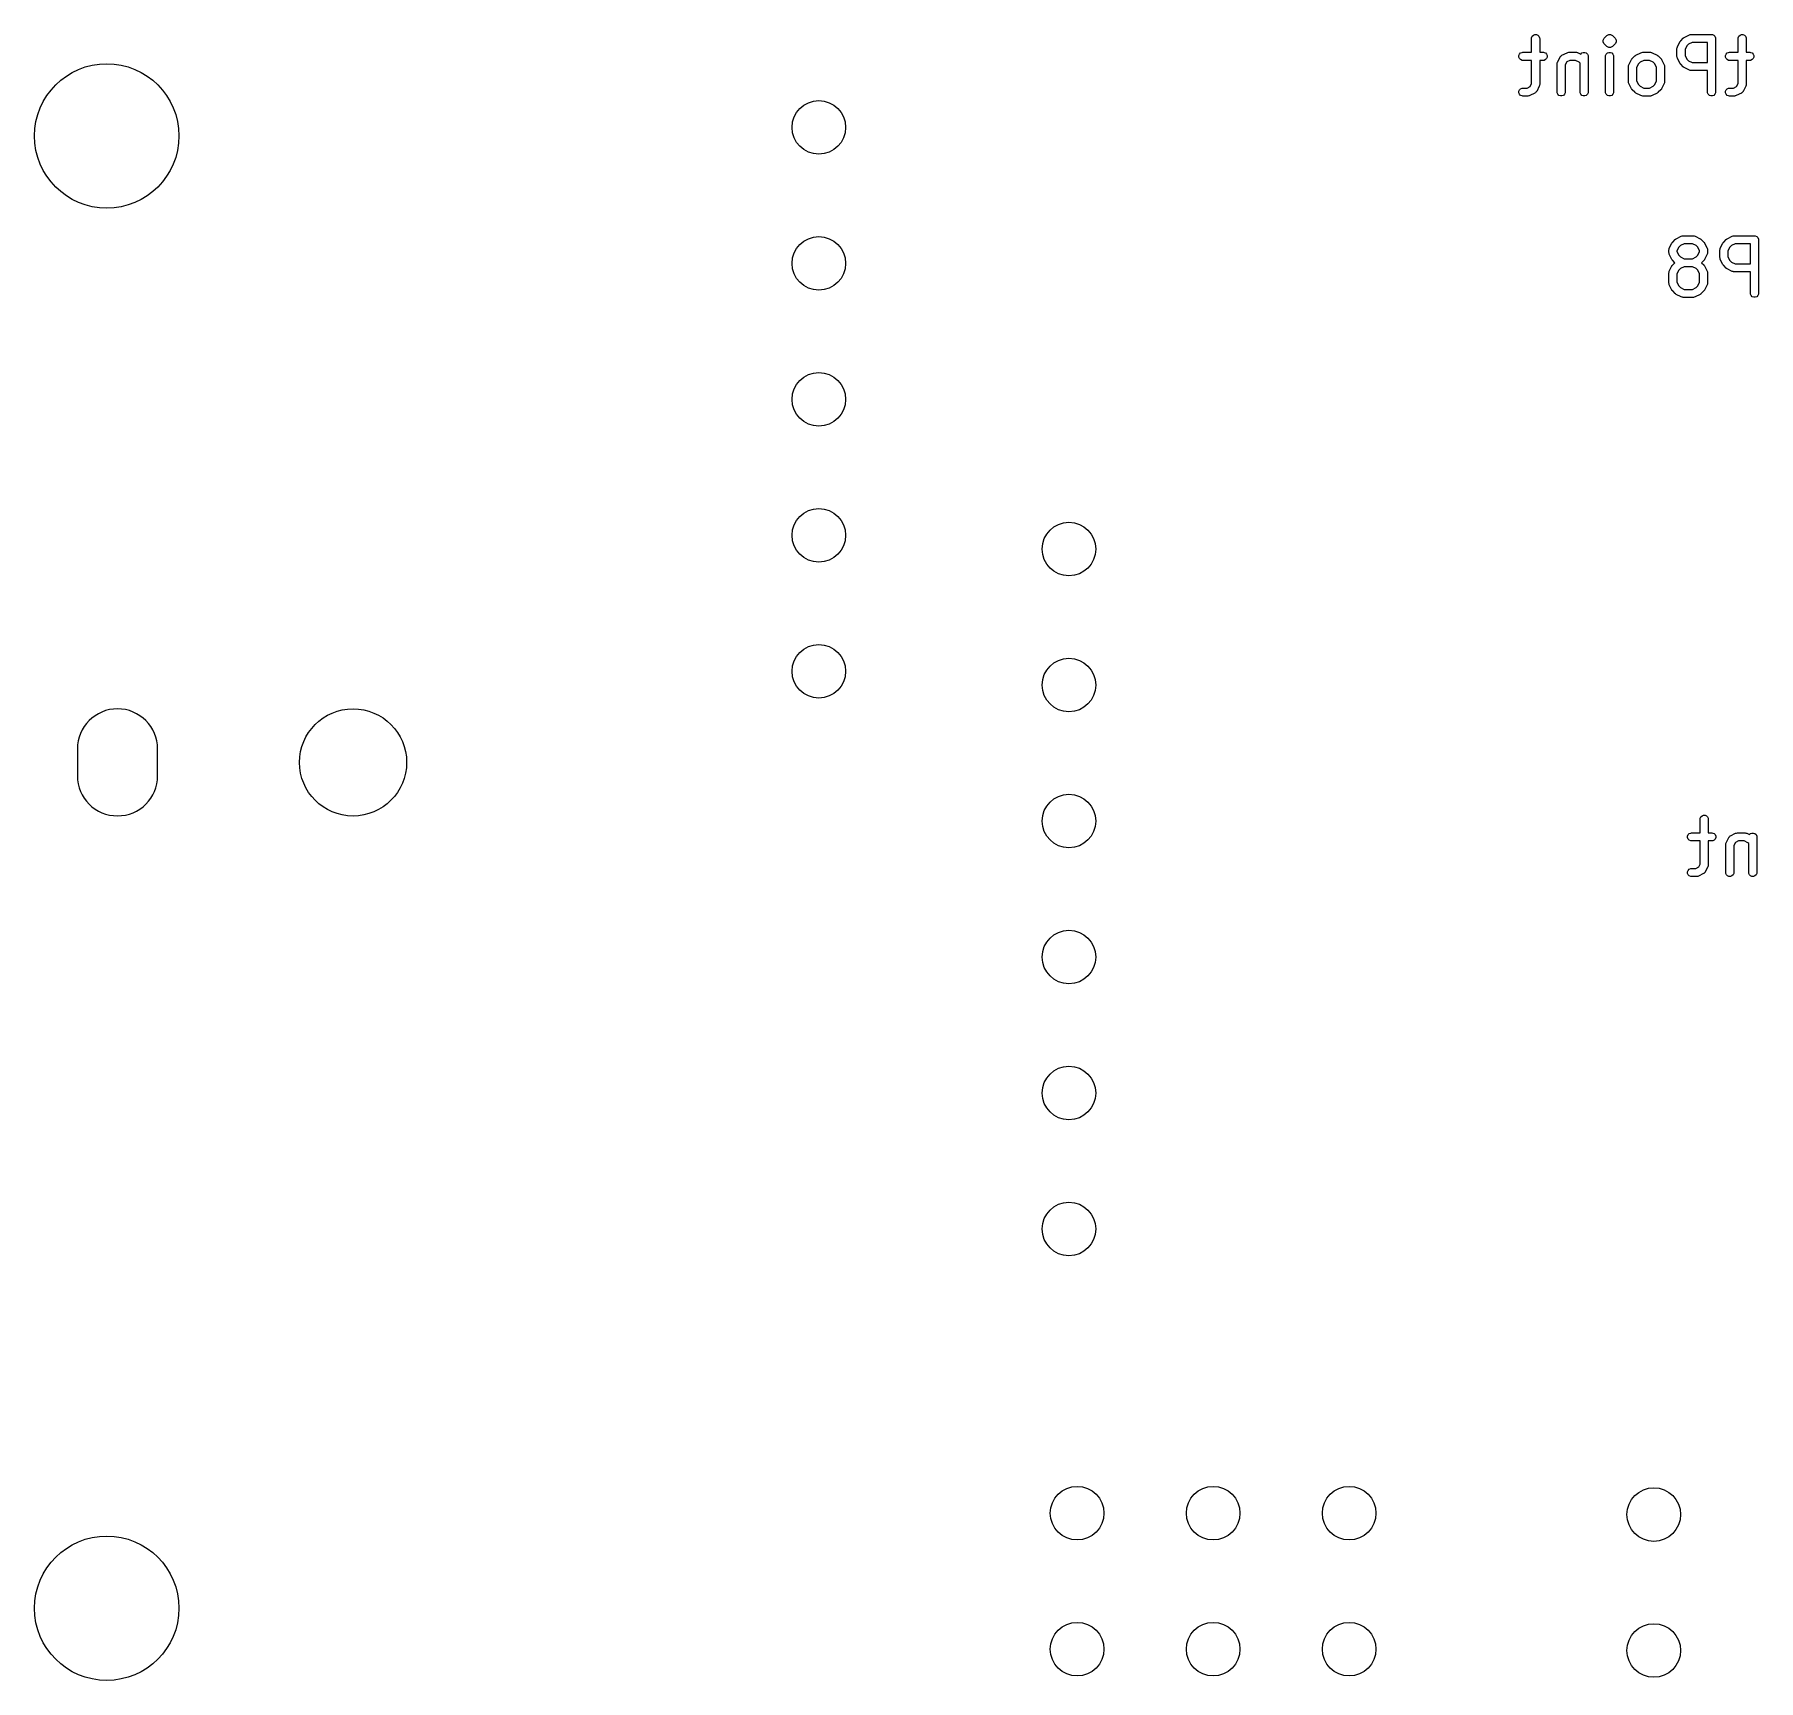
# Model space of a CAD drawing. Header units: inches. Extents: x 4.79 to 7.38, y -3.87 to -2.66.
# Drawn here: x 4.789 to 6.057, y -3.872 to -2.662 of the extents above; entities that cross this region are included whole.
import ezdxf

# ---------------------------------------------------------------- set-up
doc = ezdxf.new("R2010")
doc.units = ezdxf.units.IN
doc.header["$MEASUREMENT"] = 0
doc.layers.add('BLACK', color=250, linetype='CONTINUOUS')

msp = doc.modelspace()

# ---------------------------------------------------------------- linework, layer by layer
at = {"layer": 'BLACK', "linetype": 'CONTINUOUS'}
for p, q in [((5.8915, -2.6621), (5.8926, -2.6616)), ((5.8926, -2.6616), (5.8937, -2.6616)), ((5.8937, -2.6616), (5.8948, -2.6621)), ((5.9459, -2.6621), (5.9469, -2.6616)), ((5.9469, -2.6616), (5.9481, -2.6616)), ((5.9481, -2.6616), (5.9481, -2.6616)), ((5.9481, -2.6616), (5.9491, -2.6621)), ((6.0024, -2.6638), (6.0062, -2.6619)), ((6.0062, -2.6619), (6.0067, -2.6617)), ((6.0067, -2.6617), (6.0068, -2.6617)), ((6.0068, -2.6617), (6.0069, -2.6616)), ((6.0069, -2.6616), (6.0075, -2.6616)), ((6.0075, -2.6616), (6.0225, -2.6616)), ((6.0225, -2.6616), (6.0231, -2.6616)), ((6.0231, -2.6616), (6.0241, -2.6621)), ((6.0434, -2.6621), (6.0444, -2.6616)), ((6.0444, -2.6616), (6.0456, -2.6616)), ((6.0456, -2.6616), (6.0466, -2.6621)), ((5.8832, -2.6748), (5.8838, -2.6747)), ((5.8838, -2.6747), (5.8902, -2.6747)), ((5.8902, -2.664), (5.8907, -2.6629)), ((5.8902, -2.6645), (5.8902, -2.664)), ((5.8902, -2.6747), (5.8902, -2.6645)), ((5.8907, -2.6629), (5.8915, -2.6621)), ((5.8948, -2.6621), (5.8956, -2.6629)), ((5.8956, -2.6629), (5.896, -2.664)), ((5.896, -2.664), (5.8961, -2.6645)), ((5.8961, -2.6645), (5.8961, -2.6747)), ((5.8961, -2.6747), (5.8988, -2.6747)), ((5.8988, -2.6747), (5.8993, -2.6748)), ((5.9169, -2.6748), (5.9175, -2.6747)), ((5.9175, -2.6747), (5.9231, -2.6747)), ((5.9231, -2.6747), (5.9237, -2.6748)), ((5.9427, -2.6658), (5.9432, -2.6648)), ((5.9427, -2.667), (5.9427, -2.6658)), ((5.9432, -2.6681), (5.9427, -2.667)), ((5.9432, -2.6648), (5.9435, -2.6643)), ((5.9435, -2.6685), (5.9432, -2.6681)), ((5.9435, -2.6643), (5.9454, -2.6624)), ((5.9454, -2.6704), (5.9435, -2.6685)), ((5.9454, -2.6624), (5.9459, -2.6621)), ((5.9459, -2.6707), (5.9454, -2.6704)), ((5.9469, -2.6712), (5.9459, -2.6707)), ((5.9481, -2.6712), (5.9469, -2.6712)), ((5.9469, -2.6712), (5.9469, -2.6712)), ((5.9491, -2.6707), (5.9481, -2.6712)), ((5.9481, -2.6712), (5.9481, -2.6712)), ((5.9491, -2.6621), (5.9496, -2.6624)), ((5.9496, -2.6704), (5.9491, -2.6707)), ((5.9496, -2.6624), (5.9515, -2.6643)), ((5.9515, -2.6685), (5.9496, -2.6704)), ((5.9515, -2.6643), (5.9518, -2.6648)), ((5.9518, -2.6681), (5.9515, -2.6685)), ((5.9518, -2.6648), (5.952, -2.6651)), ((5.9523, -2.667), (5.9518, -2.6681)), ((5.952, -2.6651), (5.9523, -2.6658)), ((5.9523, -2.6658), (5.9523, -2.667)), ((5.9713, -2.6748), (5.9719, -2.6747)), ((5.9719, -2.6747), (5.9775, -2.6747)), ((5.9775, -2.6747), (5.9781, -2.6748)), ((5.997, -2.672), (5.9971, -2.6715)), ((5.997, -2.6777), (5.997, -2.672)), ((5.9971, -2.6714), (5.9972, -2.6713)), ((5.9971, -2.6715), (5.9971, -2.6714)), ((5.9972, -2.6713), (5.9974, -2.6707)), ((5.9974, -2.6707), (5.9992, -2.667)), ((5.9992, -2.667), (5.9994, -2.6667)), ((5.9994, -2.6667), (5.9994, -2.6666)), ((5.9994, -2.6666), (5.9995, -2.6666)), ((5.9995, -2.6665), (5.9996, -2.6664)), ((5.9995, -2.6666), (5.9995, -2.6665)), ((5.9996, -2.6664), (5.9998, -2.6662)), ((5.9998, -2.6662), (6.0017, -2.6643)), ((6.0017, -2.6643), (6.0019, -2.6641)), ((6.0019, -2.6641), (6.002, -2.664)), ((6.0019, -2.6641), (6.0019, -2.6641)), ((6.002, -2.664), (6.0021, -2.664)), ((6.0021, -2.664), (6.0022, -2.6639)), ((6.0022, -2.6639), (6.0024, -2.6638)), ((6.0043, -2.67), (6.003, -2.6727)), ((6.003, -2.6727), (6.003, -2.677)), ((6.0055, -2.6688), (6.0043, -2.67)), ((6.0082, -2.6675), (6.0055, -2.6688)), ((6.0195, -2.6675), (6.0082, -2.6675)), ((6.0195, -2.6822), (6.0195, -2.6675)), ((6.0241, -2.6621), (6.025, -2.6629)), ((6.025, -2.6629), (6.0254, -2.664)), ((6.0254, -2.664), (6.0255, -2.6645)), ((6.0255, -2.6645), (6.0255, -2.7039)), ((6.035, -2.6748), (6.0356, -2.6747)), ((6.0356, -2.6747), (6.042, -2.6747)), ((6.042, -2.6645), (6.0421, -2.664)), ((6.042, -2.6747), (6.042, -2.6645)), ((6.0421, -2.664), (6.0425, -2.6629)), ((6.0425, -2.6629), (6.0434, -2.6621)), ((6.0466, -2.6621), (6.0475, -2.6629)), ((6.0475, -2.6629), (6.0479, -2.664)), ((6.0479, -2.664), (6.0479, -2.6645)), ((6.0479, -2.6645), (6.0479, -2.6747)), ((6.0479, -2.6747), (6.0506, -2.6747)), ((6.0506, -2.6747), (6.0512, -2.6748)), ((5.8809, -2.6771), (5.8813, -2.676)), ((5.8809, -2.6782), (5.8809, -2.6771)), ((5.8813, -2.6793), (5.8809, -2.6782)), ((5.8813, -2.676), (5.8821, -2.6752)), ((5.8821, -2.6801), (5.8813, -2.6793)), ((5.8821, -2.6752), (5.8832, -2.6748)), ((5.8832, -2.6806), (5.8821, -2.6801)), ((5.8838, -2.6806), (5.8832, -2.6806)), ((5.8902, -2.6806), (5.8838, -2.6806)), ((5.8902, -2.6976), (5.8902, -2.6806)), ((5.8988, -2.6806), (5.8961, -2.6806)), ((5.8961, -2.6806), (5.8961, -2.6983)), ((5.8993, -2.6806), (5.8988, -2.6806)), ((5.8993, -2.6748), (5.9004, -2.6752)), ((5.9004, -2.6801), (5.8993, -2.6806)), ((5.9004, -2.6752), (5.9012, -2.676)), ((5.9012, -2.6793), (5.9004, -2.6801)), ((5.9012, -2.676), (5.9017, -2.6771)), ((5.9017, -2.6782), (5.9012, -2.6793)), ((5.9017, -2.6771), (5.9017, -2.6782)), ((5.9089, -2.6833), (5.909, -2.6827)), ((5.9089, -2.7039), (5.9089, -2.6833)), ((5.909, -2.6825), (5.9092, -2.682)), ((5.909, -2.6826), (5.909, -2.6825)), ((5.909, -2.6827), (5.909, -2.6826)), ((5.9092, -2.682), (5.9111, -2.6782)), ((5.9111, -2.6782), (5.9112, -2.6781)), ((5.9112, -2.678), (5.9114, -2.6777)), ((5.9112, -2.6781), (5.9112, -2.678)), ((5.9112, -2.6781), (5.9112, -2.6781)), ((5.9114, -2.6777), (5.9117, -2.6775)), ((5.9117, -2.6775), (5.912, -2.6772)), ((5.912, -2.6772), (5.9122, -2.677)), ((5.9122, -2.677), (5.9123, -2.677)), ((5.9123, -2.677), (5.9124, -2.6769)), ((5.9123, -2.677), (5.9123, -2.677)), ((5.9124, -2.6769), (5.9162, -2.675)), ((5.916, -2.6817), (5.9148, -2.684)), ((5.9148, -2.684), (5.9148, -2.7039)), ((5.9182, -2.6806), (5.916, -2.6817)), ((5.9162, -2.675), (5.9167, -2.6748)), ((5.9167, -2.6748), (5.9168, -2.6748)), ((5.9168, -2.6748), (5.9169, -2.6748)), ((5.9224, -2.6806), (5.9182, -2.6806)), ((5.9251, -2.682), (5.9224, -2.6806)), ((5.9237, -2.6748), (5.9238, -2.6748)), ((5.9238, -2.6748), (5.9239, -2.6748)), ((5.9239, -2.6748), (5.9245, -2.675)), ((5.9245, -2.675), (5.9264, -2.676)), ((5.9258, -2.6826), (5.9251, -2.682)), ((5.9258, -2.7039), (5.9258, -2.6826)), ((5.9264, -2.676), (5.9271, -2.6752)), ((5.9271, -2.6752), (5.9282, -2.6748)), ((5.9282, -2.6748), (5.9293, -2.6748)), ((5.9293, -2.6748), (5.9304, -2.6752)), ((5.9304, -2.6752), (5.9312, -2.676)), ((5.9312, -2.676), (5.9317, -2.6771)), ((5.9317, -2.6771), (5.9317, -2.6777)), ((5.9317, -2.6777), (5.9317, -2.7039)), ((5.9446, -2.6771), (5.9451, -2.676)), ((5.9446, -2.6777), (5.9446, -2.6771)), ((5.9446, -2.7039), (5.9446, -2.6777)), ((5.9451, -2.676), (5.9459, -2.6752)), ((5.9459, -2.6752), (5.9469, -2.6748)), ((5.9469, -2.6748), (5.9481, -2.6748)), ((5.9481, -2.6748), (5.9491, -2.6752)), ((5.9491, -2.6752), (5.95, -2.676)), ((5.95, -2.676), (5.9504, -2.6771)), ((5.9504, -2.6771), (5.9505, -2.6777)), ((5.9505, -2.6777), (5.9505, -2.7039)), ((5.9614, -2.6852), (5.9615, -2.6846)), ((5.9614, -2.6964), (5.9614, -2.6852)), ((5.9615, -2.6844), (5.9617, -2.6838)), ((5.9615, -2.6845), (5.9615, -2.6844)), ((5.9615, -2.6846), (5.9615, -2.6845)), ((5.9617, -2.6838), (5.9636, -2.6801)), ((5.9636, -2.6801), (5.9638, -2.6798)), ((5.9638, -2.6798), (5.9639, -2.6797)), ((5.9638, -2.6798), (5.9638, -2.6798)), ((5.9639, -2.6796), (5.964, -2.6795)), ((5.9639, -2.6797), (5.9639, -2.6796)), ((5.964, -2.6795), (5.9642, -2.6793)), ((5.9642, -2.6793), (5.966, -2.6774)), ((5.966, -2.6774), (5.9663, -2.6773)), ((5.9663, -2.6772), (5.9664, -2.6771)), ((5.9663, -2.6773), (5.9663, -2.6772)), ((5.9664, -2.6771), (5.9665, -2.6771)), ((5.9665, -2.6771), (5.9666, -2.677)), ((5.9666, -2.677), (5.9668, -2.6769)), ((5.9668, -2.6769), (5.9706, -2.675)), ((5.9687, -2.6832), (5.9673, -2.6859)), ((5.9673, -2.6859), (5.9673, -2.6957)), ((5.9699, -2.682), (5.9687, -2.6832)), ((5.9726, -2.6806), (5.9699, -2.682)), ((5.9706, -2.675), (5.9711, -2.6748)), ((5.9711, -2.6748), (5.9712, -2.6748)), ((5.9712, -2.6748), (5.9713, -2.6748)), ((5.9768, -2.6806), (5.9726, -2.6806)), ((5.9795, -2.682), (5.9768, -2.6806)), ((5.9781, -2.6748), (5.9782, -2.6748)), ((5.9782, -2.6748), (5.9783, -2.6748)), ((5.9783, -2.6748), (5.9788, -2.675)), ((5.9788, -2.675), (5.9826, -2.6769)), ((5.9807, -2.6832), (5.9795, -2.682)), ((5.9821, -2.6859), (5.9807, -2.6832)), ((5.9821, -2.6957), (5.9821, -2.6859)), ((5.9826, -2.6769), (5.9828, -2.677)), ((5.9828, -2.677), (5.9829, -2.6771)), ((5.9829, -2.6771), (5.983, -2.6771)), ((5.983, -2.6771), (5.9831, -2.6772)), ((5.9831, -2.6772), (5.9831, -2.6773)), ((5.9831, -2.6773), (5.9833, -2.6774)), ((5.9833, -2.6774), (5.9852, -2.6793)), ((5.9852, -2.6793), (5.9854, -2.6795)), ((5.9854, -2.6795), (5.9855, -2.6796)), ((5.9855, -2.6796), (5.9855, -2.6797)), ((5.9855, -2.6797), (5.9856, -2.6798)), ((5.9856, -2.6798), (5.9856, -2.6798)), ((5.9856, -2.6798), (5.9858, -2.6801)), ((5.9858, -2.6801), (5.9876, -2.6838)), ((5.9876, -2.6838), (5.9879, -2.6844)), ((5.9879, -2.6844), (5.9879, -2.6845)), ((5.9879, -2.6845), (5.9879, -2.6846)), ((5.9879, -2.6846), (5.988, -2.6852)), ((5.988, -2.6852), (5.988, -2.6964)), ((5.9971, -2.6782), (5.997, -2.6777)), ((5.9971, -2.6783), (5.9971, -2.6782)), ((5.9972, -2.6784), (5.9971, -2.6783)), ((5.9974, -2.679), (5.9972, -2.6784)), ((5.9992, -2.6827), (5.9974, -2.679)), ((5.9994, -2.683), (5.9992, -2.6827)), ((5.9995, -2.6831), (5.9994, -2.683)), ((5.9994, -2.683), (5.9994, -2.683)), ((5.9995, -2.6832), (5.9995, -2.6831)), ((5.9996, -2.6833), (5.9995, -2.6832)), ((5.9998, -2.6835), (5.9996, -2.6833)), ((6.0017, -2.6854), (5.9998, -2.6835)), ((6.0019, -2.6856), (6.0017, -2.6854)), ((6.002, -2.6857), (6.0019, -2.6856)), ((6.0019, -2.6856), (6.0019, -2.6856)), ((6.0021, -2.6857), (6.002, -2.6857)), ((6.0022, -2.6858), (6.0021, -2.6857)), ((6.0024, -2.6859), (6.0022, -2.6858)), ((6.0062, -2.6878), (6.0024, -2.6859)), ((6.003, -2.677), (6.0043, -2.6797)), ((6.0043, -2.6797), (6.0055, -2.6809)), ((6.0055, -2.6809), (6.0082, -2.6822)), ((6.0082, -2.6822), (6.0195, -2.6822)), ((6.0327, -2.6771), (6.0332, -2.676)), ((6.0327, -2.6782), (6.0327, -2.6771)), ((6.0332, -2.6793), (6.0327, -2.6782)), ((6.0332, -2.676), (6.034, -2.6752)), ((6.034, -2.6801), (6.0332, -2.6793)), ((6.034, -2.6752), (6.035, -2.6748)), ((6.035, -2.6806), (6.034, -2.6801)), ((6.0356, -2.6806), (6.035, -2.6806)), ((6.042, -2.6806), (6.0356, -2.6806)), ((6.042, -2.6976), (6.042, -2.6806)), ((6.0506, -2.6806), (6.0479, -2.6806)), ((6.0479, -2.6806), (6.0479, -2.6983)), ((6.0512, -2.6806), (6.0506, -2.6806)), ((6.0512, -2.6748), (6.0523, -2.6752)), ((6.0523, -2.6801), (6.0512, -2.6806)), ((6.0523, -2.6752), (6.0531, -2.676)), ((6.0531, -2.6793), (6.0523, -2.6801)), ((6.0531, -2.676), (6.0535, -2.6771)), ((6.0535, -2.6782), (6.0531, -2.6793)), ((6.0535, -2.6771), (6.0535, -2.6782)), ((5.8868, -2.701), (5.8891, -2.6998)), ((5.8891, -2.6998), (5.8902, -2.6976)), ((5.8958, -2.6996), (5.8939, -2.7034)), ((5.896, -2.6991), (5.8958, -2.6996)), ((5.8961, -2.6983), (5.896, -2.6989)), ((5.896, -2.6989), (5.896, -2.699)), ((5.896, -2.699), (5.896, -2.6991)), ((5.9615, -2.697), (5.9614, -2.6964)), ((5.9615, -2.6971), (5.9615, -2.697)), ((5.9615, -2.6972), (5.9615, -2.6971)), ((5.9617, -2.6977), (5.9615, -2.6972)), ((5.9636, -2.7015), (5.9617, -2.6977)), ((5.9673, -2.6957), (5.9687, -2.6984)), ((5.9687, -2.6984), (5.9699, -2.6996)), ((5.9699, -2.6996), (5.9726, -2.701)), ((5.9768, -2.701), (5.9795, -2.6996)), ((5.9795, -2.6996), (5.9807, -2.6984)), ((5.9807, -2.6984), (5.9821, -2.6957)), ((5.9876, -2.6977), (5.9858, -2.7015)), ((5.9879, -2.6972), (5.9876, -2.6977)), ((5.988, -2.6964), (5.9879, -2.697)), ((5.9879, -2.697), (5.9879, -2.6971)), ((5.9879, -2.6971), (5.9879, -2.6972)), ((6.0067, -2.688), (6.0062, -2.6878)), ((6.0068, -2.688), (6.0067, -2.688)), ((6.0069, -2.6881), (6.0068, -2.688)), ((6.0075, -2.6881), (6.0069, -2.6881)), ((6.0195, -2.6881), (6.0075, -2.6881)), ((6.0195, -2.7039), (6.0195, -2.6881)), ((6.0387, -2.701), (6.0409, -2.6998)), ((6.0409, -2.6998), (6.042, -2.6976)), ((6.0476, -2.6996), (6.0458, -2.7034)), ((6.0478, -2.6991), (6.0476, -2.6996)), ((6.0479, -2.699), (6.0478, -2.6991)), ((6.0479, -2.6983), (6.0479, -2.6989)), ((6.0479, -2.6989), (6.0479, -2.699)), ((5.8809, -2.7033), (5.8813, -2.7023)), ((5.8809, -2.7045), (5.8809, -2.7033)), ((5.8813, -2.7055), (5.8809, -2.7045)), ((5.8813, -2.7023), (5.8821, -2.7015)), ((5.8821, -2.7064), (5.8813, -2.7055)), ((5.8821, -2.7015), (5.8832, -2.701)), ((5.8832, -2.7068), (5.8821, -2.7064)), ((5.8832, -2.701), (5.8838, -2.701)), ((5.8838, -2.7069), (5.8832, -2.7068)), ((5.8838, -2.701), (5.8868, -2.701)), ((5.8875, -2.7069), (5.8838, -2.7069)), ((5.8881, -2.7068), (5.8875, -2.7069)), ((5.8882, -2.7068), (5.8881, -2.7068)), ((5.8883, -2.7068), (5.8882, -2.7068)), ((5.8888, -2.7065), (5.8883, -2.7068)), ((5.8926, -2.7047), (5.8888, -2.7065)), ((5.8927, -2.7046), (5.8926, -2.7047)), ((5.8928, -2.7045), (5.8927, -2.7046)), ((5.8927, -2.7046), (5.8927, -2.7046)), ((5.8931, -2.7044), (5.8928, -2.7045)), ((5.8933, -2.7041), (5.8931, -2.7044)), ((5.8936, -2.7038), (5.8933, -2.7041)), ((5.8938, -2.7036), (5.8936, -2.7038)), ((5.8939, -2.7034), (5.8938, -2.7034)), ((5.8938, -2.7034), (5.8938, -2.7035)), ((5.8938, -2.7035), (5.8938, -2.7036)), ((5.909, -2.7045), (5.9089, -2.7039)), ((5.9094, -2.7055), (5.909, -2.7045)), ((5.9102, -2.7064), (5.9094, -2.7055)), ((5.9113, -2.7068), (5.9102, -2.7064)), ((5.9125, -2.7068), (5.9113, -2.7068)), ((5.9135, -2.7064), (5.9125, -2.7068)), ((5.9143, -2.7055), (5.9135, -2.7064)), ((5.9148, -2.7045), (5.9143, -2.7055)), ((5.9148, -2.7039), (5.9148, -2.7045)), ((5.9259, -2.7045), (5.9258, -2.7039)), ((5.9263, -2.7055), (5.9259, -2.7045)), ((5.9271, -2.7064), (5.9263, -2.7055)), ((5.9282, -2.7068), (5.9271, -2.7064)), ((5.9293, -2.7068), (5.9282, -2.7068)), ((5.9304, -2.7064), (5.9293, -2.7068)), ((5.9312, -2.7055), (5.9304, -2.7064)), ((5.9317, -2.7045), (5.9312, -2.7055)), ((5.9317, -2.7039), (5.9317, -2.7045)), ((5.9446, -2.7045), (5.9446, -2.7039)), ((5.9451, -2.7055), (5.9446, -2.7045)), ((5.9459, -2.7064), (5.9451, -2.7055)), ((5.9469, -2.7068), (5.9459, -2.7064)), ((5.9481, -2.7068), (5.9469, -2.7068)), ((5.9491, -2.7064), (5.9481, -2.7068)), ((5.95, -2.7055), (5.9491, -2.7064)), ((5.9504, -2.7045), (5.95, -2.7055)), ((5.9505, -2.7039), (5.9504, -2.7045)), ((5.9638, -2.7017), (5.9636, -2.7015)), ((5.9638, -2.7018), (5.9638, -2.7017)), ((5.9639, -2.7019), (5.9638, -2.7018)), ((5.9639, -2.702), (5.9639, -2.7019)), ((5.964, -2.702), (5.9639, -2.702)), ((5.9642, -2.7022), (5.964, -2.702)), ((5.966, -2.7041), (5.9642, -2.7022)), ((5.9663, -2.7043), (5.966, -2.7041)), ((5.9663, -2.7044), (5.9663, -2.7043)), ((5.9664, -2.7044), (5.9663, -2.7044)), ((5.9665, -2.7045), (5.9664, -2.7044)), ((5.9666, -2.7045), (5.9665, -2.7045)), ((5.9668, -2.7047), (5.9666, -2.7045)), ((5.9706, -2.7065), (5.9668, -2.7047)), ((5.9711, -2.7068), (5.9706, -2.7065)), ((5.9712, -2.7068), (5.9711, -2.7068)), ((5.9713, -2.7068), (5.9712, -2.7068)), ((5.9719, -2.7069), (5.9713, -2.7068)), ((5.9775, -2.7069), (5.9719, -2.7069)), ((5.9726, -2.701), (5.9768, -2.701)), ((5.9781, -2.7068), (5.9775, -2.7069)), ((5.9782, -2.7068), (5.9781, -2.7068)), ((5.9783, -2.7068), (5.9782, -2.7068)), ((5.9788, -2.7065), (5.9783, -2.7068)), ((5.9826, -2.7047), (5.9788, -2.7065)), ((5.9828, -2.7045), (5.9826, -2.7047)), ((5.9829, -2.7045), (5.9828, -2.7045)), ((5.983, -2.7044), (5.9829, -2.7045)), ((5.9831, -2.7044), (5.983, -2.7044)), ((5.9833, -2.7041), (5.9831, -2.7043)), ((5.9831, -2.7043), (5.9831, -2.7044)), ((5.9852, -2.7022), (5.9833, -2.7041)), ((5.9854, -2.702), (5.9852, -2.7022)), ((5.9855, -2.702), (5.9854, -2.702)), ((5.9856, -2.7018), (5.9855, -2.7019)), ((5.9855, -2.7019), (5.9855, -2.702)), ((5.9858, -2.7015), (5.9856, -2.7017)), ((5.9856, -2.7017), (5.9856, -2.7018)), ((6.0196, -2.7045), (6.0195, -2.7039)), ((6.02, -2.7055), (6.0196, -2.7045)), ((6.0209, -2.7064), (6.02, -2.7055)), ((6.0219, -2.7068), (6.0209, -2.7064)), ((6.0231, -2.7068), (6.0219, -2.7068)), ((6.0241, -2.7064), (6.0231, -2.7068)), ((6.025, -2.7055), (6.0241, -2.7064)), ((6.0254, -2.7045), (6.025, -2.7055)), ((6.0255, -2.7039), (6.0254, -2.7045)), ((6.0327, -2.7033), (6.0332, -2.7023)), ((6.0327, -2.7045), (6.0327, -2.7033)), ((6.0332, -2.7055), (6.0327, -2.7045)), ((6.0332, -2.7023), (6.034, -2.7015)), ((6.034, -2.7064), (6.0332, -2.7055)), ((6.034, -2.7015), (6.035, -2.701)), ((6.035, -2.7068), (6.034, -2.7064)), ((6.035, -2.701), (6.0356, -2.701)), ((6.0356, -2.7069), (6.035, -2.7068)), ((6.0356, -2.701), (6.0387, -2.701)), ((6.0394, -2.7069), (6.0356, -2.7069)), ((6.0399, -2.7068), (6.0394, -2.7069)), ((6.04, -2.7068), (6.0399, -2.7068)), ((6.0402, -2.7068), (6.04, -2.7068)), ((6.0407, -2.7065), (6.0402, -2.7068)), ((6.0444, -2.7047), (6.0407, -2.7065)), ((6.0445, -2.7046), (6.0444, -2.7047)), ((6.0446, -2.7046), (6.0445, -2.7046)), ((6.0449, -2.7044), (6.0446, -2.7045)), ((6.0446, -2.7045), (6.0446, -2.7046)), ((6.0452, -2.7041), (6.0449, -2.7044)), ((6.0455, -2.7038), (6.0452, -2.7041)), ((6.0456, -2.7036), (6.0455, -2.7038)), ((6.0457, -2.7035), (6.0456, -2.7036)), ((6.0458, -2.7034), (6.0457, -2.7034)), ((6.0457, -2.7034), (6.0457, -2.7035)), ((5.9939, -2.8142), (5.9957, -2.8123)), ((5.9957, -2.8123), (5.996, -2.8121)), ((5.996, -2.8121), (5.9961, -2.812)), ((5.996, -2.8121), (5.996, -2.8121)), ((5.9961, -2.812), (5.9962, -2.812)), ((5.9962, -2.8119), (5.9965, -2.8118)), ((5.9962, -2.812), (5.9962, -2.8119)), ((5.9965, -2.8118), (6.0002, -2.8099)), ((6.0002, -2.8099), (6.0008, -2.8097)), ((6.0008, -2.8097), (6.0009, -2.8097)), ((6.0009, -2.8097), (6.001, -2.8096)), ((6.001, -2.8096), (6.0016, -2.8096)), ((6.0016, -2.8096), (6.0091, -2.8096)), ((6.0091, -2.8096), (6.0096, -2.8096)), ((6.0096, -2.8096), (6.0097, -2.8097)), ((6.0097, -2.8097), (6.0098, -2.8097)), ((6.0098, -2.8097), (6.0104, -2.8099)), ((6.0104, -2.8099), (6.0141, -2.8118)), ((6.0141, -2.8118), (6.0144, -2.8119)), ((6.0144, -2.8119), (6.0145, -2.812)), ((6.0145, -2.812), (6.0145, -2.812)), ((6.0145, -2.812), (6.0146, -2.8121)), ((6.0146, -2.8121), (6.0147, -2.8121)), ((6.0147, -2.8121), (6.0149, -2.8123)), ((6.0149, -2.8123), (6.0168, -2.8142)), ((6.0314, -2.8142), (6.0332, -2.8123)), ((6.0332, -2.8123), (6.0335, -2.8121)), ((6.0335, -2.8121), (6.0336, -2.812)), ((6.0335, -2.8121), (6.0335, -2.8121)), ((6.0336, -2.812), (6.0337, -2.812)), ((6.0337, -2.8119), (6.034, -2.8118)), ((6.0337, -2.812), (6.0337, -2.8119)), ((6.034, -2.8118), (6.0377, -2.8099)), ((6.0377, -2.8099), (6.0383, -2.8097)), ((6.0383, -2.8097), (6.0384, -2.8097)), ((6.0384, -2.8097), (6.0385, -2.8096)), ((6.0385, -2.8096), (6.0391, -2.8096)), ((6.0391, -2.8096), (6.0541, -2.8096)), ((6.0541, -2.8096), (6.0546, -2.8096)), ((6.0546, -2.8096), (6.0557, -2.8101)), ((6.0557, -2.8101), (6.0565, -2.8109)), ((6.0565, -2.8109), (6.057, -2.812)), ((6.057, -2.812), (6.057, -2.8125)), ((6.057, -2.8125), (6.057, -2.8519)), ((5.9911, -2.82), (5.9912, -2.8195)), ((5.9911, -2.8219), (5.9911, -2.82)), ((5.9912, -2.8225), (5.9911, -2.8219)), ((5.9912, -2.8193), (5.9914, -2.8187)), ((5.9912, -2.8194), (5.9912, -2.8193)), ((5.9912, -2.8195), (5.9912, -2.8194)), ((5.9912, -2.8226), (5.9912, -2.8225)), ((5.9912, -2.8227), (5.9912, -2.8226)), ((5.9914, -2.8232), (5.9912, -2.8227)), ((5.9914, -2.8187), (5.9933, -2.815)), ((5.9933, -2.827), (5.9914, -2.8232)), ((5.9933, -2.815), (5.9935, -2.8147)), ((5.9935, -2.8147), (5.9935, -2.8146)), ((5.9935, -2.8146), (5.9936, -2.8146)), ((5.9936, -2.8145), (5.9937, -2.8144)), ((5.9936, -2.8146), (5.9936, -2.8145)), ((5.9937, -2.8144), (5.9939, -2.8142)), ((5.9984, -2.818), (5.997, -2.8207)), ((5.997, -2.8207), (5.997, -2.8212)), ((5.997, -2.8212), (5.9984, -2.8239)), ((5.9996, -2.8168), (5.9984, -2.818)), ((5.9984, -2.8239), (5.9996, -2.8251)), ((6.0023, -2.8155), (5.9996, -2.8168)), ((5.9996, -2.8251), (6.0023, -2.8265)), ((6.0084, -2.8155), (6.0023, -2.8155)), ((6.0023, -2.8265), (6.0084, -2.8265)), ((6.0111, -2.8168), (6.0084, -2.8155)), ((6.0084, -2.8265), (6.0111, -2.8251)), ((6.0123, -2.818), (6.0111, -2.8168)), ((6.0111, -2.8251), (6.0123, -2.8239)), ((6.0136, -2.8207), (6.0123, -2.818)), ((6.0123, -2.8239), (6.0136, -2.8212)), ((6.0136, -2.8212), (6.0136, -2.8207)), ((6.0168, -2.8142), (6.017, -2.8144)), ((6.017, -2.8144), (6.017, -2.8145)), ((6.017, -2.8145), (6.0171, -2.8146)), ((6.0171, -2.8146), (6.0171, -2.8146)), ((6.0171, -2.8146), (6.0172, -2.8147)), ((6.0172, -2.8147), (6.0173, -2.815)), ((6.0173, -2.815), (6.0192, -2.8187)), ((6.0192, -2.8232), (6.0173, -2.827)), ((6.0192, -2.8187), (6.0194, -2.8193)), ((6.0194, -2.8227), (6.0192, -2.8232)), ((6.0194, -2.8193), (6.0194, -2.8194)), ((6.0194, -2.8194), (6.0195, -2.8195)), ((6.0195, -2.8225), (6.0194, -2.8226)), ((6.0194, -2.8226), (6.0194, -2.8227)), ((6.0195, -2.8195), (6.0195, -2.82)), ((6.0195, -2.82), (6.0195, -2.8219)), ((6.0195, -2.8219), (6.0195, -2.8225)), ((6.0286, -2.82), (6.0287, -2.8195)), ((6.0286, -2.8257), (6.0286, -2.82)), ((6.0287, -2.8262), (6.0286, -2.8257)), ((6.0287, -2.8193), (6.0289, -2.8187)), ((6.0287, -2.8194), (6.0287, -2.8193)), ((6.0287, -2.8195), (6.0287, -2.8194)), ((6.0287, -2.8263), (6.0287, -2.8262)), ((6.0287, -2.8264), (6.0287, -2.8263)), ((6.0289, -2.827), (6.0287, -2.8264)), ((6.0289, -2.8187), (6.0308, -2.815)), ((6.0308, -2.815), (6.031, -2.8147)), ((6.031, -2.8146), (6.0311, -2.8145)), ((6.031, -2.8147), (6.031, -2.8146)), ((6.031, -2.8146), (6.031, -2.8146)), ((6.0311, -2.8145), (6.0312, -2.8144)), ((6.0312, -2.8144), (6.0314, -2.8142)), ((6.0359, -2.818), (6.0345, -2.8207)), ((6.0345, -2.8207), (6.0345, -2.825)), ((6.0345, -2.825), (6.0359, -2.8277)), ((6.0371, -2.8168), (6.0359, -2.818)), ((6.0398, -2.8155), (6.0371, -2.8168)), ((6.0511, -2.8155), (6.0398, -2.8155)), ((6.0511, -2.8302), (6.0511, -2.8155)), ((5.9911, -2.8369), (5.9912, -2.8363)), ((5.9911, -2.8444), (5.9911, -2.8369)), ((5.9912, -2.8361), (5.9914, -2.8356)), ((5.9912, -2.8362), (5.9912, -2.8361)), ((5.9912, -2.8363), (5.9912, -2.8362)), ((5.9914, -2.8356), (5.9933, -2.8318)), ((5.9935, -2.8272), (5.9933, -2.827)), ((5.9933, -2.8318), (5.9935, -2.8316)), ((5.9935, -2.8273), (5.9935, -2.8272)), ((5.9936, -2.8274), (5.9935, -2.8273)), ((5.9935, -2.8315), (5.9936, -2.8314)), ((5.9935, -2.8316), (5.9935, -2.8315)), ((5.9936, -2.8275), (5.9936, -2.8274)), ((5.9937, -2.8275), (5.9936, -2.8275)), ((5.9936, -2.8314), (5.9936, -2.8313)), ((5.9936, -2.8313), (5.9937, -2.8313)), ((5.9939, -2.8277), (5.9937, -2.8275)), ((5.9937, -2.8313), (5.9939, -2.8311)), ((5.9955, -2.8294), (5.9939, -2.8277)), ((5.9939, -2.8311), (5.9955, -2.8294)), ((5.9984, -2.8349), (5.997, -2.8376)), ((5.997, -2.8376), (5.997, -2.8437)), ((5.9996, -2.8337), (5.9984, -2.8349)), ((6.0023, -2.8324), (5.9996, -2.8337)), ((6.0084, -2.8324), (6.0023, -2.8324)), ((6.0111, -2.8337), (6.0084, -2.8324)), ((6.0123, -2.8349), (6.0111, -2.8337)), ((6.0136, -2.8376), (6.0123, -2.8349)), ((6.0136, -2.8437), (6.0136, -2.8376)), ((6.0168, -2.8277), (6.0151, -2.8294)), ((6.0151, -2.8294), (6.0168, -2.8311)), ((6.017, -2.8275), (6.0168, -2.8277)), ((6.0168, -2.8311), (6.017, -2.8313)), ((6.0171, -2.8274), (6.017, -2.8275)), ((6.017, -2.8275), (6.017, -2.8275)), ((6.017, -2.8313), (6.017, -2.8313)), ((6.017, -2.8313), (6.0171, -2.8314)), ((6.0172, -2.8272), (6.0171, -2.8273)), ((6.0171, -2.8273), (6.0171, -2.8274)), ((6.0171, -2.8314), (6.0171, -2.8315)), ((6.0171, -2.8315), (6.0172, -2.8316)), ((6.0173, -2.827), (6.0172, -2.8272)), ((6.0172, -2.8316), (6.0173, -2.8318)), ((6.0173, -2.8318), (6.0192, -2.8356)), ((6.0192, -2.8356), (6.0194, -2.8361)), ((6.0194, -2.8361), (6.0194, -2.8362)), ((6.0194, -2.8362), (6.0195, -2.8363)), ((6.0195, -2.8363), (6.0195, -2.8369)), ((6.0195, -2.8369), (6.0195, -2.8444)), ((6.0308, -2.8307), (6.0289, -2.827)), ((6.031, -2.831), (6.0308, -2.8307)), ((6.031, -2.8311), (6.031, -2.831)), ((6.031, -2.831), (6.031, -2.831)), ((6.0311, -2.8312), (6.031, -2.8311)), ((6.0312, -2.8313), (6.0311, -2.8312)), ((6.0314, -2.8315), (6.0312, -2.8313)), ((6.0332, -2.8334), (6.0314, -2.8315)), ((6.0335, -2.8336), (6.0332, -2.8334)), ((6.0336, -2.8337), (6.0335, -2.8336)), ((6.0335, -2.8336), (6.0335, -2.8336)), ((6.0337, -2.8337), (6.0336, -2.8337)), ((6.0337, -2.8338), (6.0337, -2.8337)), ((6.034, -2.8339), (6.0337, -2.8338)), ((6.0377, -2.8358), (6.034, -2.8339)), ((6.0359, -2.8277), (6.0371, -2.8289)), ((6.0371, -2.8289), (6.0398, -2.8302)), ((6.0383, -2.836), (6.0377, -2.8358)), ((6.0384, -2.836), (6.0383, -2.836)), ((6.0385, -2.8361), (6.0384, -2.836)), ((6.0391, -2.8361), (6.0385, -2.8361)), ((6.0511, -2.8361), (6.0391, -2.8361)), ((6.0398, -2.8302), (6.0511, -2.8302)), ((6.0511, -2.8519), (6.0511, -2.8361)), ((5.9912, -2.845), (5.9911, -2.8444)), ((5.9912, -2.8451), (5.9912, -2.845)), ((5.9912, -2.8452), (5.9912, -2.8451)), ((5.9914, -2.8457), (5.9912, -2.8452)), ((5.9933, -2.8495), (5.9914, -2.8457)), ((5.9935, -2.8497), (5.9933, -2.8495)), ((5.9935, -2.8498), (5.9935, -2.8497)), ((5.9936, -2.8499), (5.9935, -2.8498)), ((5.9936, -2.85), (5.9936, -2.8499)), ((5.9937, -2.85), (5.9936, -2.85)), ((5.9939, -2.8502), (5.9937, -2.85)), ((5.9957, -2.8521), (5.9939, -2.8502)), ((5.996, -2.8523), (5.9957, -2.8521)), ((5.997, -2.8437), (5.9984, -2.8464)), ((5.9984, -2.8464), (5.9996, -2.8476)), ((5.9996, -2.8476), (6.0023, -2.849)), ((6.0023, -2.849), (6.0084, -2.849)), ((6.0084, -2.849), (6.0111, -2.8476)), ((6.0111, -2.8476), (6.0123, -2.8464)), ((6.0123, -2.8464), (6.0136, -2.8437)), ((6.0149, -2.8521), (6.0147, -2.8523)), ((6.0168, -2.8502), (6.0149, -2.8521)), ((6.017, -2.85), (6.0168, -2.8502)), ((6.0171, -2.8499), (6.017, -2.85)), ((6.017, -2.85), (6.017, -2.85)), ((6.0172, -2.8497), (6.0171, -2.8498)), ((6.0171, -2.8498), (6.0171, -2.8499)), ((6.0173, -2.8495), (6.0172, -2.8497)), ((6.0192, -2.8457), (6.0173, -2.8495)), ((6.0194, -2.8452), (6.0192, -2.8457)), ((6.0195, -2.845), (6.0194, -2.8451)), ((6.0194, -2.8451), (6.0194, -2.8452)), ((6.0195, -2.8444), (6.0195, -2.845)), ((6.0512, -2.8525), (6.0511, -2.8519)), ((6.057, -2.8519), (6.057, -2.8525)), ((5.996, -2.8524), (5.996, -2.8523)), ((5.9961, -2.8524), (5.996, -2.8524)), ((5.9962, -2.8525), (5.9961, -2.8524)), ((5.9965, -2.8527), (5.9962, -2.8525)), ((5.9962, -2.8525), (5.9962, -2.8525)), ((6.0002, -2.8545), (5.9965, -2.8527)), ((6.0008, -2.8548), (6.0002, -2.8545)), ((6.0009, -2.8548), (6.0008, -2.8548)), ((6.001, -2.8548), (6.0009, -2.8548)), ((6.0016, -2.8549), (6.001, -2.8548)), ((6.0091, -2.8549), (6.0016, -2.8549)), ((6.0096, -2.8548), (6.0091, -2.8549)), ((6.0097, -2.8548), (6.0096, -2.8548)), ((6.0098, -2.8548), (6.0097, -2.8548)), ((6.0104, -2.8545), (6.0098, -2.8548)), ((6.0141, -2.8527), (6.0104, -2.8545)), ((6.0144, -2.8525), (6.0141, -2.8527)), ((6.0145, -2.8525), (6.0144, -2.8525)), ((6.0146, -2.8524), (6.0145, -2.8524)), ((6.0145, -2.8524), (6.0145, -2.8525)), ((6.0147, -2.8523), (6.0146, -2.8524)), ((6.0516, -2.8535), (6.0512, -2.8525)), ((6.0524, -2.8544), (6.0516, -2.8535)), ((6.0535, -2.8548), (6.0524, -2.8544)), ((6.0546, -2.8548), (6.0535, -2.8548)), ((6.0557, -2.8544), (6.0546, -2.8548)), ((6.0565, -2.8535), (6.0557, -2.8544)), ((6.057, -2.8525), (6.0565, -2.8535)), ((4.8209, -3.187), (4.8209, -3.2067)), ((4.8209, -3.187), (4.8209, -3.2067)), ((4.8799, -3.2067), (4.8799, -3.187)), ((4.8799, -3.2067), (4.8799, -3.187)), ((6.0142, -3.238), (6.0147, -3.2369)), ((6.0142, -3.2385), (6.0142, -3.238)), ((6.0142, -3.2487), (6.0142, -3.2385)), ((6.0147, -3.2369), (6.0155, -3.2361)), ((6.0155, -3.2361), (6.0166, -3.2356)), ((6.0166, -3.2356), (6.0177, -3.2356)), ((6.0177, -3.2356), (6.0188, -3.2361)), ((6.0188, -3.2361), (6.0196, -3.2369)), ((6.0196, -3.2369), (6.02, -3.238)), ((6.02, -3.238), (6.0201, -3.2385)), ((6.0201, -3.2385), (6.0201, -3.2487)), ((6.0049, -3.2511), (6.0053, -3.25)), ((6.0049, -3.2522), (6.0049, -3.2511)), ((6.0053, -3.2533), (6.0049, -3.2522)), ((6.0053, -3.25), (6.0061, -3.2492)), ((6.0061, -3.2541), (6.0053, -3.2533)), ((6.0061, -3.2492), (6.0072, -3.2488)), ((6.0072, -3.2546), (6.0061, -3.2541)), ((6.0072, -3.2488), (6.0078, -3.2487)), ((6.0078, -3.2546), (6.0072, -3.2546)), ((6.0078, -3.2487), (6.0142, -3.2487)), ((6.0142, -3.2546), (6.0078, -3.2546)), ((6.0142, -3.2716), (6.0142, -3.2546)), ((6.0201, -3.2487), (6.0228, -3.2487)), ((6.0228, -3.2546), (6.0201, -3.2546)), ((6.0201, -3.2546), (6.0201, -3.2723)), ((6.0228, -3.2487), (6.0233, -3.2488)), ((6.0233, -3.2546), (6.0228, -3.2546)), ((6.0233, -3.2488), (6.0244, -3.2492)), ((6.0244, -3.2541), (6.0233, -3.2546)), ((6.0244, -3.2492), (6.0252, -3.25)), ((6.0252, -3.2533), (6.0244, -3.2541)), ((6.0252, -3.25), (6.0257, -3.2511)), ((6.0257, -3.2522), (6.0252, -3.2533)), ((6.0257, -3.2511), (6.0257, -3.2522)), ((6.0329, -3.2573), (6.033, -3.2567)), ((6.0329, -3.2779), (6.0329, -3.2573)), ((6.033, -3.2565), (6.0332, -3.256)), ((6.033, -3.2566), (6.033, -3.2565)), ((6.033, -3.2567), (6.033, -3.2566)), ((6.0332, -3.256), (6.0351, -3.2522)), ((6.0351, -3.2522), (6.0352, -3.2521)), ((6.0352, -3.252), (6.0354, -3.2517)), ((6.0352, -3.2521), (6.0352, -3.252)), ((6.0352, -3.2521), (6.0352, -3.2521)), ((6.0354, -3.2517), (6.0357, -3.2515)), ((6.0357, -3.2515), (6.036, -3.2512)), ((6.036, -3.2512), (6.0362, -3.251)), ((6.0362, -3.251), (6.0363, -3.251)), ((6.0363, -3.251), (6.0364, -3.2509)), ((6.0363, -3.251), (6.0363, -3.251)), ((6.0364, -3.2509), (6.0402, -3.249)), ((6.04, -3.2557), (6.0388, -3.258)), ((6.0422, -3.2546), (6.04, -3.2557)), ((6.0402, -3.249), (6.0407, -3.2488)), ((6.0407, -3.2488), (6.0408, -3.2488)), ((6.0408, -3.2488), (6.0409, -3.2488)), ((6.0409, -3.2488), (6.0415, -3.2487)), ((6.0415, -3.2487), (6.0471, -3.2487)), ((6.0464, -3.2546), (6.0422, -3.2546)), ((6.0491, -3.256), (6.0464, -3.2546)), ((6.0471, -3.2487), (6.0477, -3.2488)), ((6.0477, -3.2488), (6.0478, -3.2488)), ((6.0478, -3.2488), (6.0479, -3.2488)), ((6.0479, -3.2488), (6.0485, -3.249)), ((6.0485, -3.249), (6.0504, -3.25)), ((6.0498, -3.2566), (6.0491, -3.256)), ((6.0498, -3.2779), (6.0498, -3.2566)), ((6.0504, -3.25), (6.0511, -3.2492)), ((6.0511, -3.2492), (6.0522, -3.2488)), ((6.0522, -3.2488), (6.0533, -3.2488)), ((6.0533, -3.2488), (6.0544, -3.2492)), ((6.0544, -3.2492), (6.0552, -3.25)), ((6.0552, -3.25), (6.0557, -3.2511)), ((6.0557, -3.2511), (6.0557, -3.2517)), ((6.0557, -3.2517), (6.0557, -3.2779)), ((6.0388, -3.258), (6.0388, -3.2779)), ((6.0049, -3.2773), (6.0053, -3.2763)), ((6.0049, -3.2785), (6.0049, -3.2773)), ((6.0053, -3.2795), (6.0049, -3.2785)), ((6.0053, -3.2763), (6.0061, -3.2755)), ((6.0061, -3.2804), (6.0053, -3.2795)), ((6.0061, -3.2755), (6.0072, -3.275)), ((6.0072, -3.2808), (6.0061, -3.2804)), ((6.0072, -3.275), (6.0078, -3.275)), ((6.0078, -3.2809), (6.0072, -3.2808)), ((6.0078, -3.275), (6.0108, -3.275)), ((6.0115, -3.2809), (6.0078, -3.2809)), ((6.0108, -3.275), (6.0131, -3.2738)), ((6.0121, -3.2808), (6.0115, -3.2809)), ((6.0122, -3.2808), (6.0121, -3.2808)), ((6.0123, -3.2808), (6.0122, -3.2808)), ((6.0128, -3.2805), (6.0123, -3.2808)), ((6.0166, -3.2787), (6.0128, -3.2805)), ((6.0131, -3.2738), (6.0142, -3.2716)), ((6.0167, -3.2786), (6.0166, -3.2787)), ((6.0168, -3.2785), (6.0167, -3.2786)), ((6.0167, -3.2786), (6.0167, -3.2786)), ((6.0171, -3.2784), (6.0168, -3.2785)), ((6.0173, -3.2781), (6.0171, -3.2784)), ((6.0176, -3.2778), (6.0173, -3.2781)), ((6.0178, -3.2776), (6.0176, -3.2778)), ((6.0179, -3.2774), (6.0178, -3.2774)), ((6.0178, -3.2774), (6.0178, -3.2775)), ((6.0178, -3.2775), (6.0178, -3.2776)), ((6.0198, -3.2736), (6.0179, -3.2774)), ((6.02, -3.2731), (6.0198, -3.2736)), ((6.0201, -3.2723), (6.02, -3.2729)), ((6.02, -3.2729), (6.02, -3.273)), ((6.02, -3.273), (6.02, -3.2731)), ((6.033, -3.2785), (6.0329, -3.2779)), ((6.0334, -3.2795), (6.033, -3.2785)), ((6.0342, -3.2804), (6.0334, -3.2795)), ((6.0353, -3.2808), (6.0342, -3.2804)), ((6.0365, -3.2808), (6.0353, -3.2808)), ((6.0375, -3.2804), (6.0365, -3.2808)), ((6.0383, -3.2795), (6.0375, -3.2804)), ((6.0388, -3.2785), (6.0383, -3.2795)), ((6.0388, -3.2779), (6.0388, -3.2785)), ((6.0499, -3.2785), (6.0498, -3.2779)), ((6.0503, -3.2795), (6.0499, -3.2785)), ((6.0511, -3.2804), (6.0503, -3.2795)), ((6.0522, -3.2808), (6.0511, -3.2804)), ((6.0533, -3.2808), (6.0522, -3.2808)), ((6.0544, -3.2804), (6.0533, -3.2808)), ((6.0552, -3.2795), (6.0544, -3.2804)), ((6.0557, -3.2785), (6.0552, -3.2795)), ((6.0557, -3.2779), (6.0557, -3.2785))]:
    msp.add_line(p, q, dxfattribs=at)
at = {"layer": 'BLACK'}
for centre, radius in [((4.8425, -2.7362), 0.0531), ((4.8425, -2.7362), 0.0531), ((5.3661, -2.7299), 0.0197), ((5.3661, -2.7299), 0.0197), ((5.3661, -2.8299), 0.0197), ((5.3661, -2.8299), 0.0197), ((5.3661, -2.9299), 0.0197), ((5.3661, -2.9299), 0.0197), ((5.3661, -3.0299), 0.0197), ((5.3661, -3.0299), 0.0197), ((5.55, -3.04), 0.0197), ((5.55, -3.04), 0.0197), ((5.3661, -3.1299), 0.0197), ((5.3661, -3.1299), 0.0197), ((5.55, -3.14), 0.0197), ((5.55, -3.14), 0.0197), ((5.0236, -3.1969), 0.0394), ((5.0236, -3.1969), 0.0394), ((5.55, -3.24), 0.0197), ((5.55, -3.24), 0.0197), ((5.55, -3.34), 0.0197), ((5.55, -3.34), 0.0197), ((5.55, -3.44), 0.0197), ((5.55, -3.44), 0.0197), ((5.55, -3.54), 0.0197), ((5.55, -3.54), 0.0197), ((5.556, -3.749), 0.0197), ((5.556, -3.749), 0.0197), ((5.656, -3.749), 0.0197), ((5.656, -3.749), 0.0197), ((5.756, -3.749), 0.0197), ((5.756, -3.749), 0.0197), ((5.98, -3.75), 0.0197), ((5.98, -3.75), 0.0197), ((4.8425, -3.8189), 0.0531), ((4.8425, -3.8189), 0.0531), ((5.556, -3.849), 0.0197), ((5.556, -3.849), 0.0197), ((5.656, -3.849), 0.0197), ((5.656, -3.849), 0.0197), ((5.756, -3.849), 0.0197), ((5.756, -3.849), 0.0197), ((5.98, -3.85), 0.0197), ((5.98, -3.85), 0.0197)]:
    msp.add_circle(centre, radius, dxfattribs=at)
for centre, start, end in [((4.8504, -3.187), 0, 180), ((4.8504, -3.187), 0, 180), ((4.8504, -3.2067), 180, 360), ((4.8504, -3.2067), 180, 360)]:
    msp.add_arc(centre, 0.0295, start, end, dxfattribs=at)

doc.saveas('drawing.dxf')
